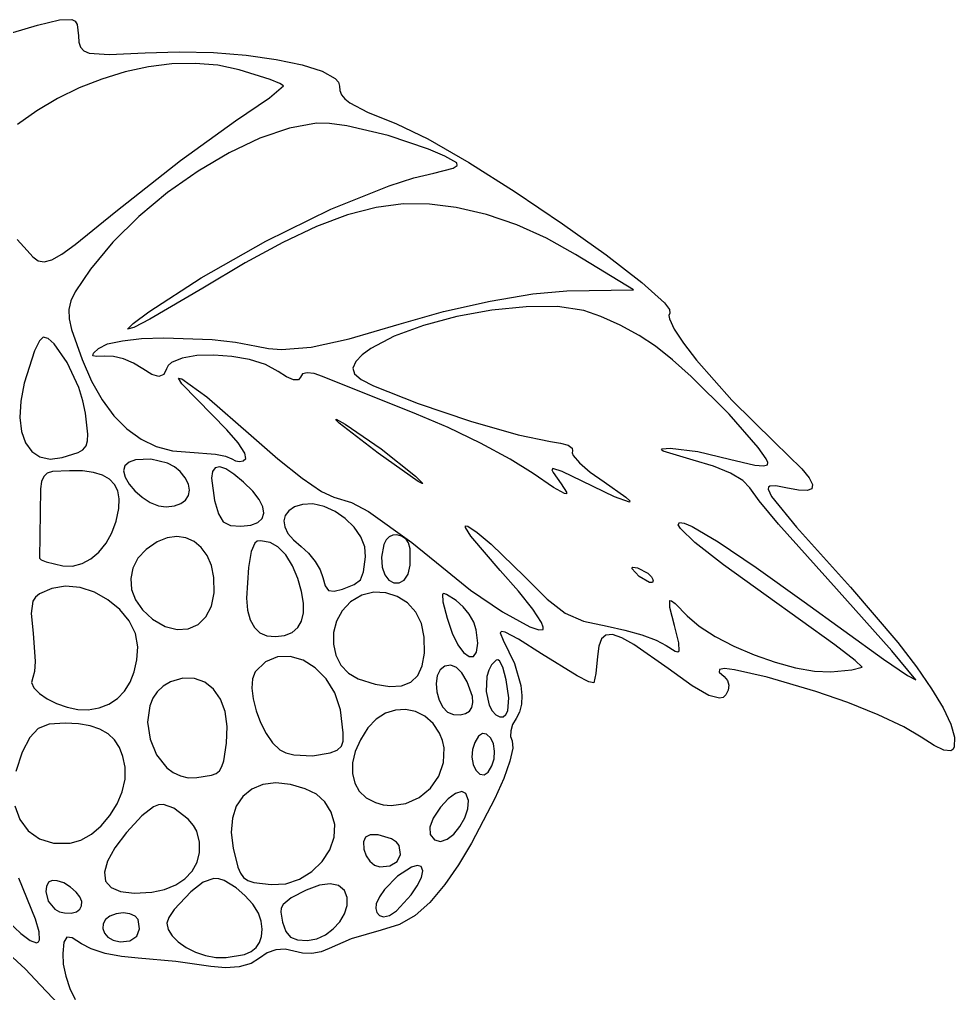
# Model space of a CAD drawing. Extents: x 9 to 1857, y 16 to 982.
# Drawn here: x 468 to 575, y 363.2 to 474.6 of the extents above; entities that cross this region are included whole.
import ezdxf

# ---------------------------------------------------------------- set-up
doc = ezdxf.new("R2010")
doc.units = 0

msp = doc.modelspace()

# ---------------------------------------------------------------- linework, layer by layer
at = {"layer": 'Layer 1'}
for p, q in [((465.800097, 472.718447), (470.03588, 473.98926)), ((470.03588, 473.98926), (472.550062, 474.589482)), ((472.550062, 474.589482), (473.95222, 474.64385)), ((473.95222, 474.64385), (474.338233, 474.440008)), ((474.338233, 474.440008), (474.568572, 474.068106)), ((474.568572, 474.068106), (474.72534, 472.77799)), ((474.72534, 472.77799), (474.782864, 472.034523)), ((474.782864, 472.034523), (474.963941, 471.467805)), ((474.963941, 471.467805), (475.334878, 471.060939)), ((475.334878, 471.060939), (475.961982, 470.79703)), ((475.961982, 470.79703), (478.249923, 470.630503)), ((478.249923, 470.630503), (482.35822, 470.83306)), ((482.35822, 470.83306), (486.256882, 470.961356)), ((486.256882, 470.961356), (490.167392, 470.859899)), ((490.167392, 470.859899), (493.923997, 470.557121)), ((493.923997, 470.557121), (497.360945, 470.081451)), ((482.744117, 469.223625), (480.055396, 468.642061)), ((485.430219, 469.556592), (482.744117, 469.223625)), ((488.080212, 469.62294), (485.430219, 469.556592)), ((490.660602, 469.40465), (488.080212, 469.62294)), ((493.1379, 468.8837), (490.660602, 469.40465)), ((497.360945, 470.081451), (500.312484, 469.461321)), ((500.312484, 469.461321), (502.612861, 468.72516)), ((480.055396, 468.642061), (477.397549, 467.829921)), ((496.684544, 467.762197), (493.1379, 468.88371)), ((493.1379, 468.88371), (493.1379, 468.8837)), ((502.612861, 468.72516), (504.096324, 467.9014)), ((477.397549, 467.829921), (474.804065, 466.805226)), ((496.59063, 465.682144), (498.18539, 467.03955)), ((497.7735, 467.320759), (496.684544, 467.762197)), ((498.18539, 467.03955), (497.7735, 467.320759)), ((504.096324, 467.9014), (504.479915, 467.465554)), ((504.479915, 467.465554), (504.59712, 467.01847)), ((504.59712, 467.01847), (504.634429, 466.501981)), ((474.804065, 466.805226), (472.308438, 465.585995)), ((504.634429, 466.501981), (504.824767, 466.024844)), ((504.824767, 466.024844), (505.203063, 465.563967)), ((472.308438, 465.585995), (469.944157, 464.190251)), ((492.69469, 463.03452), (496.59063, 465.682144)), ((505.203063, 465.563967), (505.804245, 465.096258)), ((505.804245, 465.096258), (507.81498, 464.047975)), ((469.944157, 464.190251), (467.744715, 462.636013)), ((507.81498, 464.047975), (511.1364, 462.69526)), ((486.386781, 458.524278), (492.69469, 463.03452)), ((501.95731, 462.78897), (498.861649, 462.216062)), ((503.463369, 462.755964), (501.95731, 462.78897)), ((505.445376, 462.475447), (503.463369, 462.755964)), ((510.171869, 461.360527), (505.445376, 462.475447)), ((511.1364, 462.69526), (514.706325, 460.984739)), ((498.861649, 462.216062), (495.49446, 461.06036)), ((514.806057, 459.821501), (510.171869, 461.360527)), ((495.49446, 461.06036), (491.972089, 459.396992)), ((514.706325, 460.984739), (519.409278, 458.27151)), ((491.972089, 459.396992), (488.410883, 457.301091)), ((516.672684, 459.010852), (514.806057, 459.821501)), ((478.99309, 452.68862), (486.386781, 458.524278)), ((518.01721, 458.23566), (516.672684, 459.010852)), ((518.085737, 457.943825), (518.01721, 458.23566)), ((519.409278, 458.27151), (524.727232, 454.914422)), ((488.410883, 457.301091), (484.927185, 454.847788)), ((513.102708, 456.52235), (515.41208, 457.04352)), ((515.41208, 457.04352), (517.617401, 457.621781)), ((517.617401, 457.621781), (518.085737, 457.943825)), ((510.297622, 455.631606), (513.102708, 456.52235)), ((484.927185, 454.847788), (481.637343, 452.112212)), ((503.609701, 452.92509), (510.297622, 455.631606)), ((524.727232, 454.914422), (530.142161, 451.272321)), ((511.892497, 453.537246), (508.788211, 453.128583)), ((514.9213, 453.53412), (511.892497, 453.537246)), ((517.96551, 453.1482), (514.9213, 453.53412)), ((474.337193, 448.902019), (478.99309, 452.68862)), ((496.167095, 449.291364), (503.609701, 452.92509)), ((508.788211, 453.128583), (505.517549, 452.279139)), ((521.444555, 452.32573), (517.96551, 453.1482)), ((481.637343, 452.112212), (478.657703, 449.169496)), ((505.517549, 452.279139), (501.989619, 450.959918)), ((524.901876, 451.148076), (521.444555, 452.32573)), ((501.989619, 450.959918), (498.113531, 449.141927)), ((528.306714, 449.627337), (524.901876, 451.148076)), ((530.142161, 451.272321), (535.136039, 447.704057)), ((467.7094, 449.469704), (468.84639, 448.20182)), ((478.657703, 449.169496), (476.10461, 446.09477)), ((488.78858, 445.09782), (496.167095, 449.291364)), ((498.113531, 449.141927), (493.798392, 446.796173)), ((531.62831, 447.77561), (528.306714, 449.627337)), ((468.84639, 448.20182), (469.50872, 447.486819)), ((472.809138, 447.794375), (474.337193, 448.902019)), ((469.50872, 447.486819), (470.128125, 447.040801)), ((470.128125, 447.040801), (470.81264, 446.911539)), ((470.81264, 446.911539), (471.670299, 447.146806)), ((471.670299, 447.146806), (472.809138, 447.794375)), ((538.24721, 443.70029), (531.62831, 447.77561)), ((535.136039, 447.704057), (539.190839, 444.568477)), ((476.10461, 446.09477), (474.334897, 443.503619)), ((493.798392, 446.796173), (488.95331, 443.89366)), ((482.775619, 441.200492), (488.78858, 445.09782)), ((474.334897, 443.503619), (473.856978, 442.473825)), ((488.95331, 443.89366), (482.913671, 440.343829)), ((526.73772, 443.247795), (530.61231, 443.58334)), ((530.61231, 443.58334), (538.24721, 443.70029)), ((539.190839, 444.568477), (541.788534, 442.224428)), ((473.856978, 442.473825), (473.637213, 441.479801)), ((516.524341, 441.226333), (521.832071, 442.42063)), ((521.832071, 442.42063), (526.73772, 443.247795)), ((473.637213, 441.479801), (473.665747, 440.415486)), ((522.029908, 441.390332), (518.030744, 440.654611)), ((525.955955, 441.789013), (522.029908, 441.390332)), ((529.54998, 441.792646), (525.955955, 441.789013)), ((532.55308, 441.34322), (529.54998, 441.792646)), ((534.50761, 440.675286), (532.55308, 441.34322)), ((541.788534, 442.224428), (542.379085, 441.461369)), ((542.379085, 441.461369), (542.4111, 441.03076)), ((473.665747, 440.415486), (473.932727, 439.174818)), ((480.9713, 439.875547), (482.775619, 441.200492)), ((482.913671, 440.343829), (481.05155, 439.403325)), ((511.44351, 439.78939), (516.524341, 441.226333)), ((518.030744, 440.654611), (514.217365, 439.639861)), ((536.709628, 439.684138), (534.50761, 440.675286)), ((542.4111, 441.03076), (542.304765, 440.779896)), ((542.304765, 440.779896), (542.356817, 440.385228)), ((542.356817, 440.385228), (542.898144, 439.211114)), ((473.932727, 439.174818), (475.14261, 435.74017)), ((480.33814, 439.22342), (480.9713, 439.875547)), ((481.05155, 439.403325), (480.33814, 439.22342)), ((505.728315, 438.102249), (511.44351, 439.78939)), ((514.217365, 439.639861), (510.848676, 438.404091)), ((538.889291, 438.50352), (536.709628, 439.684138)), ((542.898144, 439.211114), (543.959202, 437.601683)), ((470.67617, 438.31394), (470.253689, 437.867704)), ((471.271094, 438.139009), (470.67617, 438.31394)), ((471.961569, 437.538477), (471.271094, 438.139009)), ((479.749945, 437.892925), (481.952019, 438.132054)), ((481.952019, 438.132054), (484.502394, 438.236469)), ((484.502394, 438.236469), (490.028526, 438.032728)), ((490.028526, 438.032728), (492.694526, 437.72036)), ((501.366881, 437.160687), (505.728315, 438.102249)), ((510.848676, 438.404091), (508.18358, 437.005311)), ((540.77676, 437.26718), (538.889291, 438.50352)), ((470.253689, 437.867704), (469.707365, 436.726892)), ((473.445423, 435.38972), (471.961569, 437.538477)), ((476.460813, 436.481218), (477.01021, 437.01895)), ((477.01021, 437.01895), (478.051049, 437.521188)), ((478.051049, 437.521188), (479.749945, 437.892925)), ((492.694526, 437.72036), (495.08931, 437.26485)), ((495.08931, 437.26485), (496.479289, 437.009887)), ((496.479289, 437.009887), (497.955211, 436.902342)), ((497.955211, 436.902342), (501.366881, 437.160687)), ((508.18358, 437.005311), (507.195786, 436.26292)), ((542.716201, 435.713063), (540.77676, 437.26718)), ((543.959202, 437.601683), (545.464112, 435.6502)), ((469.707365, 436.726892), (468.52547, 433.05213)), ((475.14261, 435.74017), (476.219423, 433.274815)), ((476.383615, 436.178306), (476.460813, 436.481218)), ((476.807103, 436.076966), (476.383615, 436.178306)), ((477.75976, 436.14395), (476.807103, 436.076966)), ((478.732428, 436.101036), (477.75976, 436.14395)), ((479.87272, 435.812016), (478.732428, 436.101036)), ((481.038618, 435.324698), (479.87272, 435.812016)), ((486.597465, 435.906239), (485.389584, 435.399493)), ((488.261191, 436.189865), (486.597465, 435.906239)), ((490.213599, 436.254006), (488.261191, 436.189865)), ((492.287527, 436.102298), (490.213599, 436.254006)), ((494.315813, 435.738375), (492.287527, 436.102298)), ((496.131295, 435.165874), (494.315813, 435.738375)), ((507.195786, 436.26292), (506.48098, 435.50153)), ((544.871114, 433.789336), (542.716201, 435.713063)), ((474.760229, 432.525891), (473.445423, 435.38972)), ((482.0881, 434.68689), (481.038618, 435.324698)), ((483.14198, 434.02463), (482.0881, 434.68689)), ((484.80471, 434.66599), (484.478357, 434.014351)), ((485.008824, 435.061313), (484.80471, 434.66599)), ((485.389584, 435.399493), (485.008824, 435.061313)), ((497.56681, 434.38843), (496.131295, 435.165874)), ((506.48098, 435.50153), (506.128405, 434.758871)), ((506.128405, 434.758871), (506.307316, 434.10313)), ((545.464112, 435.6502), (549.501975, 431.094141)), ((483.931423, 433.800507), (483.14198, 434.02463)), ((484.478357, 434.014351), (483.931423, 433.800507)), ((486.565168, 432.969281), (486.174407, 433.611583)), ((486.174407, 433.611583), (486.576048, 433.547164)), ((486.576048, 433.547164), (489.434073, 431.467014)), ((498.541478, 433.765862), (497.56681, 434.38843)), ((499.34996, 433.433575), (498.541478, 433.765862)), ((500.13168, 433.72669), (499.908084, 433.41328)), ((500.353341, 434.098241), (500.13168, 433.72669)), ((500.90615, 434.236312), (500.353341, 434.098241)), ((501.706759, 434.138423), (500.90615, 434.236312)), ((502.67182, 433.80209), (501.706759, 434.138423)), ((513.41892, 429.50328), (502.67182, 433.80209)), ((506.307316, 434.10313), (507.073862, 433.456989)), ((549.204228, 429.491846), (544.871114, 433.789336)), ((468.52547, 433.05213), (468.11989, 430.974701)), ((475.239397, 431.031518), (474.760229, 432.525891)), ((476.219423, 433.274815), (477.43658, 431.128851)), ((490.04636, 429.39566), (486.565168, 432.969281)), ((499.908084, 433.41328), (499.34996, 433.433575)), ((507.073862, 433.456989), (508.48419, 432.74313)), ((508.48419, 432.74313), (513.615359, 430.719354)), ((489.434073, 431.467014), (494.49432, 427.06654)), ((468.11989, 430.974701), (468.018085, 429.121347)), ((475.53849, 429.60521), (475.239397, 431.031518)), ((477.43658, 431.128851), (478.790328, 429.305507)), ((513.615359, 430.719354), (519.579938, 428.702506)), ((549.501975, 431.094141), (554.4047, 426.28906)), ((468.018085, 429.121347), (468.203622, 427.524386)), ((475.805818, 427.215594), (475.53849, 429.60521)), ((475.53849, 429.60521), (475.53849, 429.60521)), ((478.790328, 429.305507), (480.276916, 427.808006)), ((491.714151, 427.701532), (490.04636, 429.39566)), ((517.032168, 427.97924), (513.41892, 429.50328)), ((552.529832, 425.692298), (549.204228, 429.491846)), ((504.227113, 428.799547), (504.209187, 428.903252)), ((504.209187, 428.903252), (505.23923, 428.34938)), ((504.579634, 428.460284), (504.227113, 428.799547)), ((509.0251, 425.02071), (504.579634, 428.460284)), ((505.23923, 428.34938), (509.384678, 425.507595)), ((520.752676, 426.18959), (517.032168, 427.97924)), ((519.579938, 428.702506), (525.060792, 427.108158)), ((468.203622, 427.524386), (468.660064, 426.216135)), ((475.774654, 426.431586), (475.805818, 427.215594)), ((480.276916, 427.808006), (481.892591, 426.639576)), ((492.992893, 426.196339), (491.714151, 427.701532)), ((494.49432, 427.06654), (497.555334, 424.38281)), ((525.060792, 427.108158), (528.74079, 426.35188)), ((468.660064, 426.216135), (469.370977, 425.228912)), ((475.244625, 425.422299), (475.596792, 425.851345)), ((475.596792, 425.851345), (475.774654, 426.431586)), ((481.892591, 426.639576), (483.6336, 425.803443)), ((483.6336, 425.803443), (485.49619, 425.302832)), ((493.756793, 425.043756), (492.992893, 426.196339)), ((524.142556, 424.35737), (520.752676, 426.18959)), ((528.74079, 426.35188), (529.901835, 426.185991)), ((529.901835, 426.185991), (530.763573, 425.92955)), ((530.763573, 425.92955), (531.243383, 425.617564)), ((553.42536, 424.390999), (552.529832, 425.692298)), ((554.4047, 426.28906), (557.524376, 423.239746)), ((469.370977, 425.228912), (470.319925, 424.595035)), ((470.319925, 424.595035), (471.490475, 424.346822)), ((472.86619, 424.51659), (474.690541, 425.091873)), ((474.690541, 425.091873), (475.244625, 425.422299)), ((485.49619, 425.302832), (487.47661, 425.14097)), ((487.47661, 425.14097), (490.428153, 424.926961)), ((490.428153, 424.926961), (491.563417, 424.686429)), ((491.563417, 424.686429), (492.2623, 424.38986)), ((493.88006, 424.40746), (493.756793, 425.043756)), ((513.620125, 421.783648), (509.0251, 425.02071)), ((509.0251, 425.02071), (509.0251, 425.02071)), ((509.384678, 425.507595), (513.32011, 422.38144)), ((531.25865, 425.28504), (531.22562, 425.067753)), ((531.22562, 425.067753), (531.361168, 424.756713)), ((531.243383, 425.617564), (531.25865, 425.28504)), ((531.361168, 424.756713), (532.078543, 423.911586)), ((541.461971, 425.423465), (541.527683, 425.528503)), ((541.659855, 425.27458), (541.461971, 425.423465)), ((541.527683, 425.528503), (542.44744, 425.60831)), ((545.0996, 424.23423), (541.659855, 425.27458)), ((542.44744, 425.60831), (545.62096, 425.234701)), ((545.62096, 425.234701), (549.23473, 424.35431)), ((471.490475, 424.346822), (472.86619, 424.51659)), ((480.0523, 423.58885), (479.878616, 422.999435)), ((480.53968, 423.99771), (480.0523, 423.58885)), ((481.239794, 424.253903), (480.53968, 423.99771)), ((483.02509, 424.334068), (481.239794, 424.253903)), ((484.901916, 423.880911), (483.02509, 424.334068)), ((485.716443, 423.470452), (484.901916, 423.880911)), ((486.364, 422.946), (485.716443, 423.470452)), ((490.896311, 423.458017), (490.383179, 423.360935)), ((491.607484, 423.218337), (490.896311, 423.458017)), ((492.2623, 424.38986), (492.711212, 424.153986)), ((492.711212, 424.153986), (493.165864, 424.07868)), ((493.165864, 424.07868), (493.573174, 424.163364)), ((493.573174, 424.163364), (493.88006, 424.40746)), ((497.555334, 424.38281), (500.326911, 422.17624)), ((526.76392, 422.70562), (524.142556, 424.35737)), ((532.078543, 423.911586), (533.291874, 422.866092)), ((547.420186, 423.53816), (545.0996, 424.23423)), ((549.354643, 422.734936), (547.420186, 423.53816)), ((549.23473, 424.35431), (552.137528, 423.652496)), ((552.137528, 423.652496), (553.121071, 423.575089)), ((553.121071, 423.575089), (553.60166, 423.70828)), ((553.61315, 423.962023), (553.42536, 424.390999)), ((553.60166, 423.70828), (553.61315, 423.962023)), ((470.747183, 422.375929), (470.504642, 421.804195)), ((471.148199, 422.727327), (470.747183, 422.375929)), ((471.747093, 422.914907), (471.148199, 422.727327)), ((473.69612, 423.02469), (471.747093, 422.914907)), ((475.196191, 422.988943), (473.69612, 423.02469)), ((476.456238, 422.819453), (475.196191, 422.988943)), ((477.482761, 422.511256), (476.456238, 422.819453)), ((478.282259, 422.059391), (477.482761, 422.511256)), ((479.878616, 422.999435), (480.055004, 422.278849)), ((486.953704, 422.191998), (486.364, 422.946)), ((486.364, 422.946), (486.364, 422.946)), ((490.067576, 422.926762), (489.94899, 422.155168)), ((490.383179, 423.360935), (490.067576, 422.926762)), ((492.517209, 422.642221), (491.607484, 423.218337)), ((493.626, 421.73), (492.517209, 422.642221)), ((513.32011, 422.38144), (514.152462, 421.559887)), ((529.090495, 421.105162), (526.76392, 422.70562)), ((529.031299, 423.258862), (528.917184, 423.130931)), ((528.917184, 423.130931), (529.047856, 422.802351)), ((530.080505, 422.92289), (529.031299, 423.258862)), ((529.047856, 422.802351), (529.95695, 421.53313)), ((532.3687, 421.81466), (530.080505, 422.92289)), ((533.291874, 422.866092), (534.88226, 421.73666)), ((550.778015, 421.886002), (549.354643, 422.734936)), ((557.524376, 423.239746), (558.374174, 422.190541)), ((470.504642, 421.804195), (470.381175, 420.955608)), ((478.861232, 421.458895), (478.282259, 422.059391)), ((479.22618, 420.704806), (478.861232, 421.458895)), ((480.055004, 422.278849), (480.515571, 421.492794)), ((480.515571, 421.492794), (481.194424, 420.706971)), ((487.301701, 421.466083), (486.953704, 422.191998)), ((487.416223, 420.78932), (487.301701, 421.466083)), ((489.94899, 422.155168), (490.30082, 419.59841)), ((494.675457, 420.691238), (493.626, 421.73)), ((493.626, 421.73), (493.626, 421.73)), ((500.326911, 422.17624), (502.543348, 420.645892)), ((514.048071, 421.546515), (513.620125, 421.783648)), ((514.152462, 421.559887), (514.048071, 421.546515)), ((529.95695, 421.53313), (530.602547, 420.54993)), ((536.094888, 420.029595), (532.3687, 421.81466)), ((534.88226, 421.73666), (537.395317, 419.989242)), ((551.56535, 421.0528), (550.778015, 421.886002)), ((553.850268, 421.268535), (553.686566, 421.141894)), ((554.549773, 421.2752), (553.850268, 421.268535)), ((555.6801, 421.05312), (554.549773, 421.2752)), ((558.374174, 422.190541), (558.755856, 421.436773)), ((558.755856, 421.436773), (558.673357, 420.962294)), ((470.381175, 420.955608), (470.33386, 418.2018)), ((479.383603, 419.792162), (479.22618, 420.704806)), ((481.194424, 420.706971), (482.025671, 419.987081)), ((486.977772, 419.667505), (487.305502, 420.182773)), ((487.305502, 420.182773), (487.416223, 420.78932)), ((495.412607, 419.740059), (494.675457, 420.691238)), ((502.543348, 420.645892), (503.93894, 419.99083)), ((530.341883, 420.396936), (529.090495, 421.105162)), ((530.590776, 420.367719), (530.341883, 420.396936)), ((530.602547, 420.54993), (530.590776, 420.367719)), ((552.642012, 419.585713), (551.56535, 421.0528)), ((553.686566, 421.141894), (553.659959, 420.913032)), ((553.659959, 420.913032), (554.05722, 420.088599)), ((557.131545, 420.786616), (555.6801, 421.05312)), ((558.130609, 420.750958), (557.131545, 420.786616)), ((558.673357, 420.962294), (558.130609, 420.750958)), ((479.34, 418.716), (479.383603, 419.792162)), ((482.025671, 419.987081), (482.943419, 419.398825)), ((482.943419, 419.398825), (483.881776, 419.007905)), ((483.881776, 419.007905), (484.77485, 418.88002)), ((484.77485, 418.88002), (485.704213, 418.995065)), ((485.704213, 418.995065), (486.441265, 419.264581)), ((486.441265, 419.264581), (486.977772, 419.667505)), ((490.30082, 419.59841), (490.743069, 418.080775)), ((495.83829, 418.890584), (495.412607, 419.740059)), ((500.35138, 419.17155), (499.442282, 418.872333)), ((501.569304, 419.230464), (500.35138, 419.17155)), ((502.842351, 418.937699), (501.569304, 419.230464)), ((503.93894, 419.99083), (505.97755, 419.366762)), ((505.97755, 419.366762), (507.91632, 418.36561)), ((537.784976, 419.420671), (536.094888, 420.029595)), ((537.395317, 419.989242), (537.852843, 419.557685)), ((537.852843, 419.557685), (537.784976, 419.420671)), ((554.868584, 416.917884), (552.642012, 419.585713)), ((554.05722, 420.088599), (556.927947, 416.552573)), ((470.33386, 418.2018), (470.28246, 413.02432)), ((479.04428, 417.243214), (479.34, 418.716)), ((479.34, 418.716), (479.34, 418.716)), ((490.743069, 418.080775), (491.302517, 417.174841)), ((495.75862, 417.553225), (495.953348, 418.156932)), ((495.953348, 418.156932), (495.83829, 418.890584)), ((498.383975, 417.902852), (498.236134, 417.276942)), ((498.786252, 418.442042), (498.383975, 417.902852)), ((499.442282, 418.872333), (498.786252, 418.442042)), ((504.097892, 418.353585), (502.842351, 418.937699)), ((505.263299, 417.538455), (504.097892, 418.353585)), ((507.91632, 418.36561), (512.89833, 414.816505)), ((478.549636, 415.900109), (479.04428, 417.243214)), ((491.302517, 417.174841), (492.116947, 416.746832)), ((493.32414, 416.66297), (494.443176, 416.792124)), ((494.443176, 416.792124), (495.254949, 417.093583)), ((495.254949, 417.093583), (495.75862, 417.553225)), ((498.236134, 417.276942), (498.343412, 416.586491)), ((506.265942, 416.55264), (505.263299, 417.538455)), ((543.379794, 416.848384), (543.5237, 417.08253)), ((543.621364, 416.392473), (543.379794, 416.848384)), ((543.5237, 417.08253), (544.040787, 417.021411)), ((544.040787, 417.021411), (544.968514, 416.622471)), ((561.4713, 409.4967), (554.868584, 416.917884)), ((477.883614, 414.71498), (478.549636, 415.900109)), ((492.116947, 416.746832), (493.32414, 416.66297)), ((498.343412, 416.586491), (498.706494, 415.853675)), ((498.706494, 415.853675), (499.326062, 415.100672)), ((507.033192, 415.456471), (506.265942, 416.55264)), ((510.705134, 415.651427), (510.29431, 415.456958)), ((511.173278, 415.676962), (510.705134, 415.651427)), ((511.690136, 415.52728), (511.173278, 415.676962)), ((519.023432, 416.543341), (519.042163, 416.724145)), ((519.630169, 415.548925), (519.023432, 416.543341)), ((519.042163, 416.724145), (519.29586, 416.66636)), ((519.29586, 416.66636), (520.370552, 415.935508)), ((520.370552, 415.935508), (521.948214, 414.605026)), ((545.28141, 414.798254), (543.621364, 416.392473)), ((544.968514, 416.622471), (547.956843, 414.874146)), ((556.927947, 416.552573), (563.08944, 409.69972)), ((477.073757, 413.71612), (477.883614, 414.71498)), ((483.71723, 414.8729), (482.459337, 414.023612)), ((484.869572, 415.330166), (483.71723, 414.8729)), ((485.977159, 415.479799), (484.869572, 415.330166)), ((487.014046, 415.337942), (485.977159, 415.479799)), ((487.954288, 414.920736), (487.014046, 415.337942)), ((488.771936, 414.244323), (487.954288, 414.920736)), ((494.903261, 414.728426), (494.487699, 413.769117)), ((495.198175, 414.943821), (494.903261, 414.728426)), ((495.57735, 415.012918), (495.198175, 414.943821)), ((496.667, 414.80184), (495.57735, 415.012918)), ((497.56089, 414.299685), (496.667, 414.80184)), ((499.326062, 415.100672), (500.2028, 414.34966)), ((507.492421, 414.310281), (507.033192, 415.456471)), ((509.679057, 414.586347), (509.39638, 413.11539)), ((509.949415, 415.099837), (509.679057, 414.586347)), ((510.29431, 415.456958), (509.949415, 415.099837)), ((512.2471, 415.1961), (511.690136, 415.52728)), ((512.518303, 414.787168), (512.2471, 415.1961)), ((512.2471, 415.1961), (512.2471, 415.1961)), ((512.695799, 414.088005), (512.518303, 414.787168)), ((512.89833, 414.816505), (516.31827, 412.01788)), ((522.99555, 411.6096), (519.630169, 415.548925)), ((521.948214, 414.605026), (525.76357, 410.90177)), ((548.544783, 412.265678), (545.28141, 414.798254)), ((547.956843, 414.874146), (552.2906, 411.963593)), ((476.147613, 412.931821), (477.073757, 413.71612)), ((482.459337, 414.023612), (481.536449, 413.011848)), ((489.441047, 413.324845), (488.771936, 414.244323)), ((494.487699, 413.769117), (494.17363, 411.95574)), ((498.44303, 413.379145), (497.56089, 414.299685)), ((500.2028, 414.34966), (501.058017, 413.58172)), ((501.058017, 413.58172), (501.811649, 412.653916)), ((507.571, 413.1744), (507.492421, 414.310281)), ((512.70904, 412.2108), (512.695799, 414.088005)), ((470.28246, 413.02432), (470.47396, 412.826602)), ((470.47396, 412.826602), (471.040139, 412.595711)), ((471.040139, 412.595711), (472.9469, 412.14923)), ((474.056639, 412.120083), (475.132725, 412.390378)), ((475.132725, 412.390378), (476.147613, 412.931821)), ((481.536449, 413.011848), (480.951268, 411.882515)), ((489.935674, 412.178443), (489.441047, 413.324845)), ((499.232155, 412.144992), (498.44303, 413.379145)), ((501.811649, 412.653916), (502.382151, 411.68317)), ((507.337368, 411.467651), (507.57101, 413.17439)), ((507.57101, 413.17439), (507.571, 413.1744)), ((509.39638, 413.11539), (509.471392, 411.986437)), ((472.9469, 412.14923), (474.056639, 412.120083)), ((480.951268, 411.882515), (480.7065, 410.680515)), ((490.22987, 410.82126), (489.935674, 412.178443)), ((494.17363, 411.95574), (493.952035, 408.442233)), ((499.847, 410.702), (499.232155, 412.144992)), ((502.382151, 411.68317), (502.68798, 410.7864)), ((506.999751, 410.535006), (507.337368, 411.467651)), ((509.471392, 411.986437), (509.782895, 411.109612)), ((512.444536, 411.174565), (512.70904, 412.2108)), ((516.31827, 412.01788), (519.591088, 409.369312)), ((525.093587, 409.236443), (522.99555, 411.6096)), ((538.04655, 411.839796), (538.193813, 411.983573)), ((538.9002, 410.93051), (538.04655, 411.839796)), ((538.193813, 411.983573), (538.72761, 411.89874)), ((538.72761, 411.89874), (539.906241, 411.297523)), ((539.906241, 411.297523), (540.304251, 410.893291)), ((553.45243, 408.76055), (548.544783, 412.265678)), ((552.2906, 411.963593), (557.7717, 408.01685)), ((480.7065, 410.680515), (480.804847, 409.450754)), ((490.272783, 409.037929), (490.22987, 410.82126)), ((490.22987, 410.82126), (490.22987, 410.82126)), ((500.267782, 409.197053), (499.847, 410.702)), ((499.847, 410.702), (499.847, 410.702)), ((502.68798, 410.7864), (502.946149, 409.837065)), ((506.287811, 409.997861), (506.999751, 410.535006)), ((509.782895, 411.109612), (510.261083, 410.503977)), ((510.261083, 410.503977), (510.836148, 410.188594)), ((510.836148, 410.188594), (511.438283, 410.182523)), ((511.438283, 410.182523), (511.997681, 410.504826)), ((511.997681, 410.504826), (512.444536, 411.174565)), ((525.76357, 410.90177), (528.363877, 408.313887)), ((538.90023, 410.93054), (538.9002, 410.93051)), ((540.099344, 410.214349), (538.90023, 410.93054)), ((540.424665, 410.217823), (540.099344, 410.214349)), ((540.304251, 410.893291), (540.4973, 410.48197)), ((540.4973, 410.48197), (540.424665, 410.217823)), ((471.67001, 409.55475), (470.249188, 408.939304)), ((473.252245, 409.828224), (471.67001, 409.55475)), ((474.910853, 409.664698), (473.252245, 409.828224)), ((476.557318, 409.124292), (474.910853, 409.664698)), ((478.103122, 408.267123), (476.557318, 409.124292)), ((480.804847, 409.450754), (481.249014, 408.238137)), ((489.950324, 407.524647), (490.272783, 409.037929)), ((500.473843, 407.878041), (500.267782, 409.197053)), ((502.946149, 409.837065), (503.351505, 409.334329)), ((503.351505, 409.334329), (503.985904, 409.230434)), ((503.985904, 409.230434), (504.9312, 409.47762)), ((504.9312, 409.47762), (506.287811, 409.997861)), ((508.537369, 409.121538), (507.163522, 408.780317)), ((509.910511, 409.065157), (508.537369, 409.121538)), ((511.212759, 408.644567), (509.910511, 409.065157)), ((516.553403, 408.977994), (516.3853, 408.886085)), ((516.862761, 408.873248), (516.553403, 408.977994)), ((519.591088, 409.369312), (523.277278, 406.885742)), ((526.722635, 407.172436), (525.093587, 409.236443)), ((561.4715, 409.49676), (561.4713, 409.4967)), ((567.835896, 402.415867), (561.4715, 409.49676)), ((563.08944, 409.69972), (568.509141, 403.373733)), ((469.513106, 408.098029), (469.327196, 406.704789)), ((469.803965, 408.567279), (469.513106, 408.098029)), ((470.249188, 408.939304), (469.803965, 408.567279)), ((479.45975, 407.15331), (478.103122, 408.267123)), ((481.249014, 408.238137), (482.041703, 407.087567)), ((493.952035, 408.442233), (494.08973, 407.070101)), ((500.466382, 406.74807), (500.473843, 407.878041)), ((505.85916, 408.0081), (504.891588, 406.987554)), ((507.163522, 408.780317), (505.85916, 408.0081)), ((512.373921, 407.893163), (511.212759, 408.644567)), ((513.323809, 406.844338), (512.373921, 407.893163)), ((516.3853, 408.886085), (516.430394, 408.029424)), ((516.430394, 408.029424), (516.91311, 406.13751)), ((517.94771, 408.15667), (516.862761, 408.873248)), ((518.74008, 407.457696), (517.94771, 408.15667)), ((528.363877, 408.313887), (530.436923, 406.726865)), ((542.419595, 407.372747), (542.395621, 408.180629)), ((542.395621, 408.180629), (542.613772, 408.142467)), ((542.613772, 408.142467), (543.007979, 407.827044)), ((561.308278, 403.116584), (553.45243, 408.76055)), ((557.7717, 408.01685), (566.866455, 401.456192)), ((480.538683, 405.842973), (479.45975, 407.15331)), ((482.041703, 407.087567), (483.18562, 406.04395)), ((489.313259, 406.315841), (489.950324, 407.524647)), ((494.08973, 407.070101), (494.393259, 405.953943)), ((500.246601, 405.810241), (500.466382, 406.74807)), ((504.891588, 406.987554), (504.247902, 405.791754)), ((513.992232, 405.531486), (513.323809, 406.844338)), ((519.440457, 406.596395), (518.74008, 407.457696)), ((523.277278, 406.885742), (526.386038, 405.178277)), ((527.720896, 405.639117), (526.722635, 407.172436)), ((542.94412, 405.29856), (542.419595, 407.372747)), ((543.007979, 407.827044), (544.39245, 406.41683)), ((469.327196, 406.704789), (469.55689, 404.43345)), ((481.251405, 404.39623), (480.538683, 405.842973)), ((483.18562, 406.04395), (484.634239, 405.213949)), ((488.412353, 405.44594), (489.313259, 406.315841)), ((494.393259, 405.953943), (494.862751, 405.093426)), ((499.815702, 405.067659), (500.246601, 405.810241)), ((504.247902, 405.791754), (503.920317, 404.497322)), ((516.91311, 406.13751), (517.48867, 404.431489)), ((519.972921, 405.682114), (519.440457, 406.596395)), ((520.26155, 404.8242), (519.972921, 405.682114)), ((527.932919, 405.140695), (527.720896, 405.639117)), ((530.436923, 406.726865), (532.538494, 405.806946)), ((532.538494, 405.806946), (535.22438, 405.22037)), ((544.39245, 406.41683), (545.774329, 405.232027)), ((484.634239, 405.213949), (486.022078, 404.860566)), ((486.022078, 404.860566), (487.29837, 404.949372)), ((487.29837, 404.949372), (488.412353, 405.44594)), ((494.862751, 405.093426), (495.498336, 404.488221)), ((498.32535, 404.180645), (499.174884, 404.523425)), ((499.174884, 404.523425), (499.815702, 405.067659)), ((514.309, 403.988), (513.992232, 405.531486)), ((520.422509, 403.280789), (520.26155, 404.8242)), ((520.26155, 404.8242), (520.26155, 404.8242)), ((523.158853, 404.619541), (523.005576, 404.489654)), ((523.546195, 404.54337), (523.158853, 404.619541)), ((525.077976, 403.753351), (523.546195, 404.54337)), ((526.386038, 405.178277), (527.414258, 404.806553)), ((527.414258, 404.806553), (527.92657, 404.85802)), ((527.92657, 404.85802), (527.932919, 405.140695)), ((535.22438, 405.22037), (537.247721, 404.797044)), ((537.247721, 404.797044), (539.195743, 404.242359)), ((543.427777, 403.32952), (542.94412, 405.29856)), ((545.774329, 405.232027), (547.595972, 404.059667)), ((469.55689, 404.43345), (469.785593, 401.210124)), ((481.5094, 402.8732), (481.251405, 404.39623)), ((495.498336, 404.488221), (496.300142, 404.137996)), ((496.300142, 404.137996), (497.2683, 404.04242)), ((497.2683, 404.04242), (498.32535, 404.180645)), ((503.920317, 404.497322), (503.901046, 403.180875)), ((514.323992, 402.158674), (514.309, 403.988)), ((514.309, 403.988), (514.309, 403.988)), ((517.48867, 404.431489), (518.140088, 403.118651)), ((523.005576, 404.489654), (523.34632, 403.63121)), ((523.34632, 403.63121), (524.647862, 400.972852)), ((527.71072, 402.08059), (525.077976, 403.753351)), ((534.587318, 403.788366), (534.284308, 402.96493)), ((535.095941, 404.226378), (534.587318, 403.788366)), ((535.853445, 404.271548), (535.095941, 404.226378)), ((536.9031, 403.916454), (535.853445, 404.271548)), ((538.288177, 403.153678), (536.9031, 403.916454)), ((539.195743, 404.242359), (540.846798, 403.628294)), ((540.846798, 403.628294), (541.97924, 403.02683)), ((547.595972, 404.059667), (549.733523, 402.948141)), ((481.410345, 401.371157), (481.50938, 402.8732)), ((481.50938, 402.8732), (481.5094, 402.8732)), ((503.901046, 403.180875), (504.182305, 401.919034)), ((518.140088, 403.118651), (518.807007, 402.222669)), ((519.945909, 401.775973), (520.297176, 402.272605)), ((520.297176, 402.272605), (520.422509, 403.280789)), ((534.284308, 402.96493), (534.14364, 401.76349)), ((542.23767, 400.3754), (538.288177, 403.153678)), ((541.97924, 403.02683), (543.016555, 402.361323)), ((543.016555, 402.361323), (543.313933, 402.284533)), ((543.313933, 402.284533), (543.475661, 402.40633)), ((543.475661, 402.40633), (543.427777, 403.32952)), ((549.733523, 402.948141), (552.063123, 401.94584)), ((563.633933, 401.312835), (561.308278, 403.116584)), ((570.5661, 399.09906), (567.835896, 402.415867)), ((568.509141, 403.373733), (570.646201, 400.586408)), ((469.785593, 401.210124), (469.710962, 400.034325)), ((481.11783, 400.016192), (481.410345, 401.371157)), ((497.49526, 401.713668), (496.13435, 401.140377)), ((498.956704, 401.769938), (497.49526, 401.713668)), ((500.430895, 401.34835), (498.956704, 401.769938)), ((501.830047, 400.488069), (500.430895, 401.34835)), ((504.182305, 401.919034), (504.756307, 400.788418)), ((514.077726, 400.690141), (514.323992, 402.158674)), ((518.807007, 402.222669), (519.429066, 401.767219)), ((519.429066, 401.767219), (519.945909, 401.775973)), ((522.51626, 401.334363), (522.0099, 400.82626)), ((522.728321, 401.37291), (522.51626, 401.334363)), ((522.922894, 401.257514), (522.728321, 401.37291)), ((523.289355, 400.534065), (522.922894, 401.257514)), ((531.811254, 399.554095), (527.71072, 402.08059)), ((534.14364, 401.76349), (533.955322, 399.805401)), ((552.063123, 401.94584), (554.460913, 401.101155)), ((564.41193, 400.54725), (563.633933, 401.312835)), ((566.866455, 401.456192), (569.60058, 399.605877)), ((496.13435, 401.140377), (494.96176, 400.0109)), ((503.066372, 399.228257), (501.830047, 400.488069)), ((504.756307, 400.788418), (505.615267, 399.865647)), ((513.563733, 399.578324), (514.077726, 400.690141)), ((516.116249, 400.247251), (515.793125, 399.549254)), ((516.66734, 400.66861), (516.116249, 400.247251)), ((517.356894, 400.769172), (516.66734, 400.66861)), ((517.990925, 400.517715), (517.356894, 400.769172)), ((518.595579, 399.895803), (517.990925, 400.517715)), ((521.680212, 400.212541), (521.470553, 399.465502)), ((522.0099, 400.82626), (521.680212, 400.212541)), ((523.6752, 399.10237), (523.289355, 400.534065)), ((524.647862, 400.972852), (525.348619, 398.46174)), ((544.963267, 398.424172), (542.23767, 400.3754)), ((548.095959, 400.286988), (548.069236, 399.983886)), ((548.680387, 400.37655), (548.095959, 400.286988)), ((549.79854, 400.256465), (548.680387, 400.37655)), ((553.540101, 399.402929), (549.79854, 400.256465)), ((554.460913, 401.101155), (556.803037, 400.462478)), ((556.803037, 400.462478), (558.965635, 400.078199)), ((558.965635, 400.078199), (560.82485, 399.99671)), ((560.82485, 399.99671), (563.242521, 400.228859)), ((563.242521, 400.228859), (564.41193, 400.54725)), ((570.646201, 400.586408), (572.379796, 398.08284)), ((469.51229, 399.3706), (469.362093, 398.800322)), ((469.710962, 400.034325), (469.51229, 399.3706)), ((480.641646, 398.820784), (481.11783, 400.016192)), ((486.685925, 399.287294), (485.24584, 398.86164)), ((488.0153, 399.263831), (486.685925, 399.287294)), ((489.198271, 398.830123), (488.0153, 399.263831)), ((494.641779, 399.224673), (494.57196, 398.159397)), ((494.96176, 400.0109), (494.641779, 399.224673)), ((504.052086, 397.60808), (503.066372, 399.228257)), ((505.615267, 399.865647), (506.7514, 399.22734)), ((506.7514, 399.22734), (508.701083, 398.616708)), ((512.775542, 398.819148), (513.563733, 399.578324)), ((515.793125, 399.549254), (515.680319, 398.673997)), ((519.197, 398.885), (518.595579, 399.895803)), ((521.470553, 399.465502), (521.393836, 397.780362)), ((523.981551, 397.023565), (523.6752, 399.10237)), ((523.6752, 399.10237), (523.6752, 399.10237)), ((533.12914, 398.880975), (531.811254, 399.554095)), ((533.955322, 399.805401), (533.69688, 398.74711)), ((548.069236, 399.983886), (548.6242, 399.46335)), ((548.6242, 399.46335), (548.99395, 399.037074)), ((548.99395, 399.037074), (549.157351, 398.499248)), ((559.1288, 397.75753), (553.540101, 399.402929)), ((569.60058, 399.605877), (570.5661, 399.09906)), ((469.362093, 398.800322), (469.636033, 398.170586)), ((469.636033, 398.170586), (470.256656, 397.526576)), ((479.991606, 397.797414), (480.641646, 398.820784)), ((484.413958, 398.370623), (483.750562, 397.73559)), ((485.24584, 398.86164), (484.413958, 398.370623)), ((490.19914, 398.025041), (489.198271, 398.830123)), ((490.982213, 396.887457), (490.19914, 398.025041)), ((494.57196, 398.159397), (494.723105, 396.907721)), ((508.701083, 398.616708), (510.350687, 398.342415)), ((510.350687, 398.342415), (511.706684, 398.408537)), ((511.706684, 398.408537), (512.775542, 398.819148)), ((515.680319, 398.673997), (515.760181, 397.720857)), ((519.19699, 398.88498), (519.197, 398.885)), ((519.815162, 397.179622), (519.19699, 398.88498)), ((525.348619, 398.46174), (525.46345, 397.323825)), ((533.69688, 398.74711), (533.12914, 398.880975)), ((546.869827, 397.31842), (544.963267, 398.424172)), ((549.107417, 397.918742), (548.83716, 397.36443)), ((549.157351, 398.499248), (549.107417, 397.918742)), ((572.379796, 398.08284), (573.693722, 395.888013)), ((470.256656, 397.526576), (471.146507, 396.913477)), ((471.146507, 396.913477), (472.228133, 396.376475)), ((478.209202, 396.316701), (479.177521, 396.95856)), ((479.177521, 396.95856), (479.991606, 397.797414)), ((483.248691, 396.981875), (482.901383, 396.134811)), ((483.750562, 397.73559), (483.248691, 396.981875)), ((491.511795, 395.456241), (490.982213, 396.887457)), ((494.723105, 396.907721), (495.066014, 395.562297)), ((504.6994, 395.6667), (504.052086, 397.60808)), ((515.760181, 397.720857), (516.015062, 396.789212)), ((516.015062, 396.789212), (516.427311, 395.978437)), ((519.866568, 396.501533), (519.815162, 397.179622)), ((521.393836, 397.780362), (521.744787, 396.188647)), ((523.85573, 395.563475), (523.981551, 397.023565)), ((525.46345, 397.323825), (525.415781, 396.29763)), ((548.110181, 396.988416), (546.869827, 397.31842)), ((548.528291, 397.092529), (548.110181, 396.988416)), ((548.83716, 397.36443), (548.528291, 397.092529)), ((562.775222, 396.497027), (559.1288, 397.75753)), ((472.228133, 396.376475), (473.424078, 395.960753)), ((473.424078, 395.960753), (474.656889, 395.711497)), ((474.656889, 395.711497), (475.84911, 395.67389)), ((475.84911, 395.67389), (477.096461, 395.884318)), ((477.096461, 395.884318), (478.209202, 396.316701)), ((482.901383, 396.134811), (482.642609, 394.261967)), ((505.037424, 393.049446), (504.6994, 395.6667)), ((504.6994, 395.6667), (504.6994, 395.6667)), ((510.998387, 395.633957), (509.854148, 395.265998)), ((512.169364, 395.698424), (510.998387, 395.633957)), ((513.313391, 395.463355), (512.169364, 395.698424)), ((516.427311, 395.978437), (516.979281, 395.387911)), ((519.467334, 395.527038), (519.749738, 395.948505)), ((519.749738, 395.948505), (519.866568, 396.501533)), ((521.744787, 396.188647), (522.069711, 395.558387)), ((525.415781, 396.29763), (525.201512, 395.408125)), ((566.264924, 395.092868), (562.775222, 396.497027)), ((573.693722, 395.888013), (574.571774, 394.026912)), ((491.752189, 393.770265), (491.511795, 395.456241)), ((495.066014, 395.562297), (495.571486, 394.215778)), ((508.790333, 394.590591), (507.86063, 393.60378)), ((509.854148, 395.265998), (508.790333, 394.590591)), ((514.37678, 394.932707), (513.313391, 395.463355)), ((515.305846, 394.110437), (514.37678, 394.932707)), ((516.979281, 395.387911), (517.65332, 395.11701)), ((517.65332, 395.11701), (518.416462, 395.104791)), ((518.416462, 395.104791), (519.022022, 395.243633)), ((519.022022, 395.243633), (519.467334, 395.527038)), ((522.069711, 395.558387), (522.48844, 395.10816)), ((522.48844, 395.10816), (522.955588, 394.866324)), ((522.955588, 394.866324), (523.342954, 394.87428)), ((523.342954, 394.87428), (523.644885, 395.113004)), ((523.644885, 395.113004), (523.85573, 395.563475)), ((524.81654, 394.68028), (524.417705, 393.98632)), ((525.201512, 395.408125), (524.81654, 394.68028)), ((569.202113, 393.716297), (566.264924, 395.092868)), ((470.114945, 393.516404), (469.155429, 392.500221)), ((471.386228, 394.01084), (470.114945, 393.516404)), ((473.19009, 394.13307), (471.386228, 394.01084)), ((474.734875, 394.053347), (473.19009, 394.13307)), ((476.064204, 393.831121), (474.734875, 394.053347)), ((477.187919, 393.459189), (476.064204, 393.831121)), ((478.115861, 392.930352), (477.187919, 393.459189)), ((482.642609, 394.261967), (482.918545, 392.319723)), ((491.6677, 391.8684), (491.752189, 393.770265)), ((495.571486, 394.215778), (496.210323, 392.960815)), ((507.86063, 393.60378), (506.991737, 392.232934)), ((516.0469, 393.0005), (515.305846, 394.110437)), ((524.417705, 393.98632), (524.197824, 393.269518)), ((571.191, 392.53856), (569.202113, 393.716297)), ((574.571774, 394.026912), (574.997748, 392.524519)), ((469.155429, 392.500221), (468.28687, 390.81275)), ((478.857874, 392.237409), (478.115861, 392.930352)), ((482.918545, 392.319723), (483.673497, 390.510743)), ((496.210323, 392.960815), (496.953324, 391.890058)), ((505.005002, 392.070135), (505.037424, 393.049446)), ((516.386551, 392.156967), (516.0469, 393.0005)), ((516.0469, 393.0005), (516.0469, 393.0005)), ((520.513217, 392.639533), (520.08308, 391.9417)), ((520.972251, 392.957904), (520.513217, 392.639533)), ((521.446205, 392.893015), (520.972251, 392.957904)), ((521.9211, 392.44107), (521.446205, 392.893015)), ((522.234475, 391.771835), (521.9211, 392.44107)), ((521.9211, 392.44107), (521.9211, 392.44107)), ((524.197824, 393.269518), (524.172026, 392.614361)), ((524.172026, 392.614361), (524.35544, 392.10534)), ((572.652773, 391.56719), (571.191, 392.53856)), ((574.997748, 392.524519), (574.95544, 391.40582)), ((479.423798, 391.373158), (478.857874, 392.237409)), ((479.823476, 390.330399), (479.423798, 391.373158)), ((491.347173, 389.816966), (491.6677, 391.86844)), ((491.6677, 391.86844), (491.6677, 391.8684)), ((496.953324, 391.890058), (497.77129, 391.09616)), ((504.322891, 391.065479), (504.83247, 391.49297)), ((504.83247, 391.49297), (505.005002, 392.070135)), ((506.991737, 392.232934), (506.408454, 390.884341)), ((516.571752, 391.307287), (516.386551, 392.156967)), ((516.520082, 389.634338), (516.571752, 391.307287)), ((520.08308, 391.9417), (519.827819, 391.117975)), ((522.362386, 390.946244), (522.234475, 391.771835)), ((524.455326, 391.263895), (524.116381, 389.787175)), ((524.35544, 392.10534), (524.455326, 391.263895)), ((573.783357, 391.049818), (572.652773, 391.56719)), ((574.806018, 391.140729), (574.558873, 390.993631)), ((574.95544, 391.40582), (574.806018, 391.140729)), ((468.28687, 390.81275), (467.553167, 388.611316)), ((480.06675, 389.10193), (479.823476, 390.330399)), ((483.673497, 390.510743), (484.851769, 389.037693)), ((497.77129, 391.09616), (498.475431, 390.736873)), ((498.475431, 390.736873), (499.388166, 390.503268)), ((499.388166, 390.503268), (501.524236, 390.39539)), ((501.524236, 390.39539), (503.549128, 390.737099)), ((503.549128, 390.737099), (504.322891, 391.065479)), ((506.408454, 390.884341), (506.107559, 389.589884)), ((519.827819, 391.117975), (519.766187, 390.240886)), ((519.766187, 390.240886), (519.8941, 389.415295)), ((522.04549, 389.24543), (522.300752, 390.069155)), ((522.300752, 390.069155), (522.362386, 390.946244)), ((574.558873, 390.993631), (573.783357, 391.049818)), ((480.061823, 387.724582), (480.06674, 389.10201)), ((480.06674, 389.10201), (480.06675, 389.10193)), ((484.851769, 389.037693), (485.582247, 388.490474)), ((490.870266, 388.703843), (491.146889, 389.164713)), ((491.146889, 389.164713), (491.347173, 389.816966)), ((506.107559, 389.589884), (506.085826, 388.381446)), ((515.974443, 388.071356), (516.520082, 389.634338)), ((519.8941, 389.415295), (520.20747, 388.74606)), ((521.615353, 388.547597), (522.04549, 389.24543)), ((524.116381, 389.787175), (523.406275, 387.819605)), ((485.582247, 388.490474), (486.397669, 388.103237)), ((486.397669, 388.103237), (487.291074, 387.901315)), ((487.291074, 387.901315), (488.2555, 387.91004)), ((488.2555, 387.91004), (489.939026, 388.183418)), ((489.939026, 388.183418), (490.48006, 388.391146)), ((490.48006, 388.391146), (490.870266, 388.703843)), ((506.085826, 388.381446), (506.340032, 387.290911)), ((515.017388, 386.708045), (515.974443, 388.071356)), ((520.20747, 388.74606), (520.682365, 388.294115)), ((520.682365, 388.294115), (521.156319, 388.229226)), ((521.156319, 388.229226), (521.615353, 388.547597)), ((523.406275, 387.819605), (522.392675, 385.505613)), ((479.739369, 386.300431), (480.061823, 387.724582)), ((495.827137, 387.11778), (494.561018, 386.595001)), ((497.314651, 387.299419), (495.827137, 387.11778)), ((498.99839, 387.11204), (497.314651, 387.299419)), ((500.682369, 386.638628), (498.99839, 387.11204)), ((506.340032, 387.290911), (506.866953, 386.350161)), ((513.731467, 385.634106), (515.017388, 386.708045)), ((479.146265, 384.89428), (479.739369, 386.300431)), ((493.541464, 385.758961), (492.793646, 384.637537)), ((494.561018, 386.595001), (493.541464, 385.758961)), ((501.957324, 386.00111), (500.682369, 386.638628)), ((502.918701, 385.135322), (501.957324, 386.00111)), ((506.866953, 386.350161), (507.663363, 385.59108)), ((507.663363, 385.59108), (508.72604, 385.04555)), ((512.199234, 384.939242), (513.731467, 385.634106)), ((517.891104, 386.105118), (517.056194, 385.488828)), ((518.588222, 386.320843), (517.891104, 386.105118)), ((519.06668, 386.09209), (518.588222, 386.320843)), ((519.356197, 385.304009), (519.06668, 386.09209)), ((519.06668, 386.09209), (519.06668, 386.09209)), ((467.448513, 384.699558), (468.018667, 383.101258)), ((478.329399, 383.570853), (479.146265, 384.89428)), ((483.318291, 384.576984), (481.97302, 383.548653)), ((483.903587, 384.791529), (483.318291, 384.576984)), ((484.467521, 384.825192), (483.903587, 384.791529)), ((485.6419, 384.40647), (484.467521, 384.825192)), ((492.793646, 384.637537), (492.342734, 383.258607)), ((503.66195, 383.9771), (502.918701, 385.135322)), ((508.72604, 385.04555), (509.619632, 384.803937)), ((509.619632, 384.803937), (510.503241, 384.713156)), ((510.503241, 384.713156), (512.199234, 384.939242)), ((516.16436, 384.51589), (515.319188, 383.26743)), ((517.056194, 385.488828), (516.16436, 384.51589)), ((519.293425, 384.341555), (519.356197, 385.304009)), ((522.392675, 385.505613), (519.725671, 380.416064)), ((477.335657, 382.394872), (478.329399, 383.570853)), ((481.97302, 383.548653), (480.21052, 381.62701)), ((487.268675, 383.147461), (485.6419, 384.40647)), ((504.07895, 382.557366), (503.66195, 383.9771)), ((503.66195, 383.9771), (503.66195, 383.9771)), ((518.949307, 383.309871), (519.293425, 384.341555)), ((468.018667, 383.101258), (468.964546, 381.816025)), ((476.211929, 381.431063), (477.335657, 382.394872)), ((487.891028, 382.429891), (487.268675, 383.147461)), ((488.271, 381.769), (487.891028, 382.429891)), ((492.342734, 383.258607), (492.213899, 381.650049)), ((503.998914, 381.088077), (504.07895, 382.557366)), ((515.319188, 383.26743), (514.927195, 382.241179)), ((514.927195, 382.241179), (514.985554, 381.421573)), ((517.700793, 381.45939), (518.394782, 382.314101)), ((518.394782, 382.314101), (518.949307, 383.309871)), ((468.964546, 381.816025), (470.256703, 380.899872)), ((475.005101, 380.744147), (476.211929, 381.431063)), ((480.21052, 381.62701), (478.881361, 379.882207)), ((488.27139, 381.76871), (488.271, 381.769)), ((488.587088, 380.526823), (488.27139, 381.76871)), ((492.213899, 381.650049), (492.43231, 379.83974)), ((507.56883, 381.114385), (507.342975, 380.578949)), ((508.120088, 381.357801), (507.56883, 381.114385)), ((509.03781, 381.35035), (508.120088, 381.357801)), ((510.552891, 380.906954), (509.03781, 381.35035)), ((514.985554, 381.421573), (515.49144, 380.79305)), ((516.938278, 380.850882), (517.700793, 381.45939)), ((470.256703, 380.899872), (471.86569, 380.408809)), ((471.86569, 380.408809), (473.76206, 380.39885)), ((473.76206, 380.39885), (475.005101, 380.744147)), ((488.588745, 379.336469), (488.587088, 380.526823)), ((503.487674, 379.648531), (503.998914, 381.088077)), ((507.342975, 380.578949), (507.40146, 379.71034)), ((511.112196, 380.542523), (510.552891, 380.906954)), ((511.4345, 380.13607), (511.112196, 380.542523)), ((511.58926, 379.129215), (511.4345, 380.13607)), ((511.4345, 380.13607), (511.4345, 380.13607)), ((515.49144, 380.79305), (516.178181, 380.593721)), ((516.178181, 380.593721), (516.938278, 380.850882)), ((519.725671, 380.416064), (518.207605, 377.929361)), ((478.881361, 379.882207), (478.0464, 378.36891)), ((488.296531, 378.224986), (488.588745, 379.336469)), ((492.43231, 379.83974), (492.966458, 377.660268)), ((502.61106, 378.318025), (503.487674, 379.648531)), ((507.40146, 379.71034), (507.646329, 378.979454)), ((507.646329, 378.979454), (508.06924, 378.357145)), ((511.204318, 378.315569), (511.58926, 379.129215)), ((478.0464, 378.36891), (477.700609, 377.098846)), ((487.730614, 377.219714), (488.296531, 378.224986)), ((501.434904, 377.175855), (502.61106, 378.318025)), ((508.06924, 378.357145), (508.610801, 377.909316)), ((508.610801, 377.909316), (509.21162, 377.70187)), ((509.21162, 377.70187), (510.378747, 377.803623)), ((510.378747, 377.803623), (511.204318, 378.315569)), ((513.48224, 377.858342), (512.831872, 377.674835)), ((513.9558, 377.7523), (513.48224, 377.858342)), ((518.207605, 377.929361), (516.65672, 375.67394)), ((477.700609, 377.098846), (477.838963, 376.083744)), ((486.911162, 376.34799), (487.730614, 377.219714)), ((492.966458, 377.660268), (493.260585, 376.961024)), ((493.260585, 376.961024), (493.631605, 376.465529)), ((500.025036, 376.301318), (501.434904, 377.175855)), ((511.257905, 376.652807), (509.74828, 375.113486)), ((512.831872, 377.674835), (511.257905, 376.652807)), ((513.95582, 377.75228), (513.9558, 377.7523)), ((514.155208, 377.260906), (513.95582, 377.75228)), ((513.97522, 376.478001), (514.155208, 377.260906)), ((469.817341, 371.724889), (467.89703, 376.39683)), ((471.30474, 375.93478), (471.060541, 375.44395)), ((471.697745, 376.152986), (471.30474, 375.93478)), ((472.305224, 376.120725), (471.697745, 376.152986)), ((473.04425, 375.856272), (472.305224, 376.120725)), ((473.8319, 375.3779), (473.04425, 375.856272)), ((477.838963, 376.083744), (478.456434, 375.33533)), ((484.592332, 375.114539), (485.858345, 375.637152)), ((485.858345, 375.637152), (486.911162, 376.34799)), ((489.00929, 375.9343), (487.57317, 374.82766)), ((490.205255, 376.369446), (489.00929, 375.9343)), ((490.782935, 376.341654), (490.205255, 376.369446)), ((491.384285, 376.153721), (490.782935, 376.341654)), ((492.7696, 375.30775), (491.384285, 376.153721)), ((493.631605, 376.465529), (494.123662, 376.131346)), ((494.123662, 376.131346), (494.780899, 375.916042)), ((494.780899, 375.916042), (496.76749, 375.67233)), ((496.76749, 375.67233), (498.447288, 375.773711)), ((498.447288, 375.773711), (500.025036, 376.301318)), ((502.297503, 375.591017), (500.80613, 375.0313)), ((503.535055, 375.773576), (502.297503, 375.591017)), ((504.496037, 375.579098), (503.535055, 375.773576)), ((505.1577, 375.0077), (504.496037, 375.579098)), ((513.499968, 375.516246), (513.97522, 376.478001)), ((516.65672, 375.67394), (514.952636, 373.609105)), ((471.060541, 375.44395), (470.985837, 374.900521)), ((470.985837, 374.900521), (471.275131, 373.790809)), ((474.471438, 374.815748), (473.8319, 375.3779)), ((473.8319, 375.3779), (473.8319, 375.3779)), ((474.890383, 374.257108), (474.471438, 374.815748)), ((478.456434, 375.33533), (479.547996, 374.865331)), ((479.547996, 374.865331), (481.108624, 374.685475)), ((481.108624, 374.685475), (483.13329, 374.80749)), ((483.13329, 374.80749), (484.592332, 375.114539)), ((487.57317, 374.82766), (485.678835, 372.81044)), ((493.784091, 374.426757), (492.7696, 375.30775)), ((494.666367, 373.416399), (493.784091, 374.426757)), ((500.80613, 375.0313), (499.076015, 374.149427)), ((505.15772, 375.00778), (505.1577, 375.0077)), ((505.480273, 374.18496), (505.15772, 375.00778)), ((509.74828, 375.113486), (509.178341, 374.283362)), ((511.143722, 372.684705), (512.81356, 374.488324)), ((512.81356, 374.488324), (513.499968, 375.516246)), ((471.275131, 373.790809), (472.03305, 372.875532)), ((475.094957, 373.727794), (474.890383, 374.257108)), ((475.091381, 373.253619), (475.094957, 373.727794)), ((495.321736, 372.401404), (494.666367, 373.416399)), ((498.154394, 373.390445), (497.945458, 372.987864)), ((499.076015, 374.149427), (498.154394, 373.390445)), ((505.470665, 373.273143), (505.480273, 374.18496)), ((508.81738, 373.48414), (508.750947, 372.936875)), ((509.178341, 374.283362), (508.81738, 373.48414)), ((514.952636, 373.609105), (513.27021, 372.121558)), ((472.03305, 372.875532), (472.544127, 372.575148)), ((472.544127, 372.575148), (473.12002, 372.42458)), ((473.12002, 372.42458), (473.893975, 372.420064)), ((473.893975, 372.420064), (474.484669, 372.57394)), ((474.484669, 372.57394), (474.885878, 372.860396)), ((474.885878, 372.860396), (475.091381, 373.253619)), ((479.03088, 372.34215), (478.302524, 372.071552)), ((479.85901, 372.426821), (479.03088, 372.34215)), ((480.609075, 372.328509), (479.85901, 372.426821)), ((481.198572, 372.069229), (480.609075, 372.328509)), ((485.678835, 372.81044), (485.086675, 371.923067)), ((495.6555, 371.5065), (495.321736, 372.401404)), ((497.945458, 372.987864), (497.877073, 372.532996)), ((497.877073, 372.532996), (498.07986, 371.35572)), ((504.632381, 371.42211), (505.173249, 372.332227)), ((505.173249, 372.332227), (505.470665, 373.273143)), ((508.750947, 372.936875), (508.883634, 372.468711)), ((508.883634, 372.468711), (509.188496, 372.129377)), ((510.328513, 372.134372), (511.143722, 372.684705)), ((466.67208, 371.4335), (468.127785, 370.067701)), ((470.222474, 370.253238), (469.817341, 371.724889)), ((477.554172, 371.169376), (477.520177, 370.636539)), ((477.812621, 371.664171), (477.554172, 371.169376)), ((478.302524, 372.071552), (477.812621, 371.664171)), ((481.545, 371.671), (481.198572, 372.069229)), ((481.729535, 370.619099), (481.545, 371.671)), ((481.545, 371.671), (481.545, 371.671)), ((485.086675, 371.923067), (484.85031, 371.27208)), ((484.85031, 371.27208), (484.983895, 370.535153)), ((495.756188, 370.561414), (495.65548, 371.50651)), ((495.65548, 371.50651), (495.6555, 371.5065)), ((498.07986, 371.35572), (498.469379, 370.314012)), ((503.892415, 370.602691), (504.632381, 371.42211)), ((509.188496, 372.129377), (509.63859, 371.9686)), ((511.461507, 371.105194), (509.37859, 370.45391)), ((509.63859, 371.9686), (510.328513, 372.134372)), ((513.27021, 372.121558), (511.461507, 371.105194)), ((468.127785, 370.067701), (469.210032, 369.264158)), ((470.25673, 369.35431), (470.222474, 370.253238)), ((477.520177, 370.636539), (477.703639, 370.11503)), ((477.703639, 370.11503), (478.097557, 369.65422)), ((481.387991, 369.766896), (481.729535, 370.619099)), ((484.983895, 370.535153), (485.432343, 369.802912)), ((495.694288, 369.746776), (495.756188, 370.561414)), ((498.469379, 370.314012), (499.007611, 369.669546)), ((502.997705, 369.933867), (503.892415, 370.602691)), ((509.37859, 370.45391), (505.937666, 369.462729)), ((469.210032, 369.264158), (469.919465, 369.025489)), ((469.919465, 369.025489), (470.134578, 369.1188)), ((470.134578, 369.1188), (470.25673, 369.35431)), ((473.058429, 369.100754), (472.91834, 367.80105)), ((473.380444, 369.67633), (473.058429, 369.100754)), ((474.005885, 369.590593), (473.380444, 369.67633)), ((475.05625, 368.90636), (474.005885, 369.590593)), ((476.187536, 368.317722), (475.05625, 368.90636)), ((478.097557, 369.65422), (478.694934, 369.30348)), ((478.694934, 369.30348), (479.48877, 369.11218)), ((479.48877, 369.11218), (480.610894, 369.22704)), ((480.610894, 369.22704), (481.387991, 369.766896)), ((485.432343, 369.802912), (486.140316, 369.107626)), ((486.140316, 369.107626), (487.052472, 368.481565)), ((495.063239, 368.488616), (495.464924, 369.057531)), ((495.464924, 369.057531), (495.694288, 369.746776)), ((499.007611, 369.669546), (499.79237, 369.351137)), ((499.79237, 369.351137), (500.92147, 369.2876)), ((500.92147, 369.2876), (501.992605, 369.475537)), ((501.992605, 369.475537), (502.997705, 369.933867)), ((505.937666, 369.462729), (503.41493, 368.35703)), ((468.61467, 366.04594), (466.758254, 367.746876)), ((472.91834, 367.80105), (472.989303, 366.584701)), ((477.789047, 367.807058), (476.187536, 368.317722)), ((479.647693, 367.429094), (477.789047, 367.807058)), ((487.052472, 368.481565), (488.113475, 367.957)), ((488.113475, 367.957), (489.267985, 367.566201)), ((493.723482, 367.691521), (494.484377, 368.034968)), ((494.484377, 368.034968), (495.063239, 368.488616)), ((496.305498, 367.85605), (495.46576, 367.25986)), ((497.320714, 368.20837), (496.305498, 367.85605)), ((498.38344, 368.29009), (497.320714, 368.20837)), ((499.36571, 368.07448), (498.38344, 368.29009)), ((500.359756, 367.816891), (499.36571, 368.07448)), ((501.45455, 367.784299), (500.359756, 367.816891)), ((502.517229, 367.967435), (501.45455, 367.784299)), ((503.41493, 368.35703), (502.517229, 367.967435)), ((481.55038, 367.23856), (479.647693, 367.429094)), ((485.855342, 366.88261), (481.55038, 367.23856)), ((489.89515, 366.29431), (485.855342, 366.88261)), ((489.267985, 367.566201), (490.460663, 367.341437)), ((490.460663, 367.341437), (491.63617, 367.31498)), ((491.63617, 367.31498), (493.723482, 367.691521)), ((494.492655, 366.644794), (493.126746, 366.259244)), ((495.46576, 367.25986), (494.492655, 366.644794)), ((470.38261, 364.18144), (468.61467, 366.04594)), ((472.989303, 366.584701), (473.284139, 365.182015)), ((491.537692, 366.132614), (489.89515, 366.29431)), ((493.126746, 366.259244), (491.537692, 366.132614)), ((473.284139, 365.182015), (473.755665, 363.766541)), ((473.209657, 361.20367), (470.38261, 364.18144)), ((473.755665, 363.766541), (474.3567, 362.51183))]:
    msp.add_line(p, q, dxfattribs=at)

doc.saveas('drawing.dxf')
